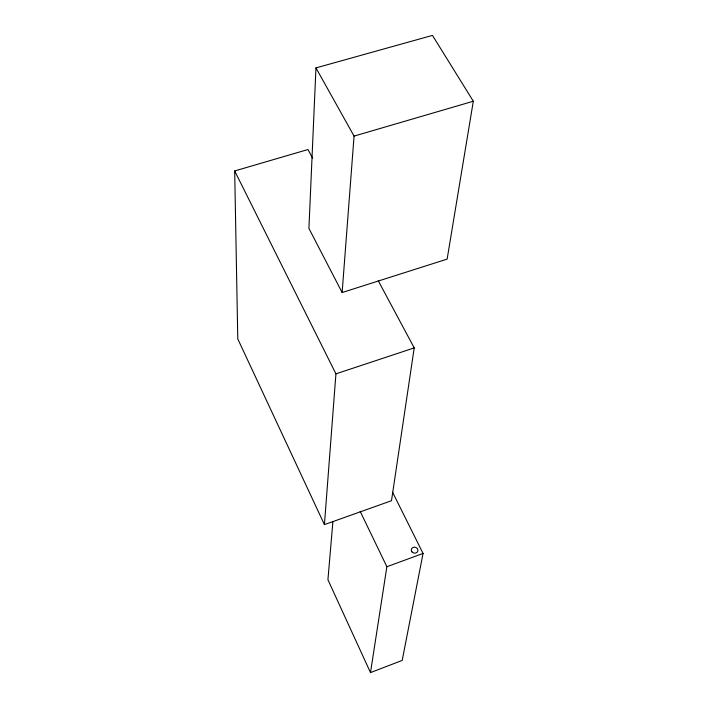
<?xml version="1.0" encoding="UTF-8"?>
<svg xmlns="http://www.w3.org/2000/svg" width="708" height="708" viewBox="0 0 708 708"><rect width="100%" height="100%" fill="white"/><g stroke="black" fill="none" stroke-linecap="round" stroke-linejoin="round"><path stroke-width="1.06" d="M315.954 67.906L308.918 228.427L342.132 292.528L447.129 259.119L473.316 101.235L432.464 35.4L315.954 67.906L354.062 136.104L342.132 292.528M378.284 280.802L414.215 347.894L391.497 500.724L324.423 524.619L335.928 373.851L234.684 170.955L307.989 149.521L312.671 158.273M332.893 521.778L327.928 579.755L370.488 672.6L402.197 660.414L423.057 553.444L392.568 492.219M370.488 672.6L386.878 566.727L360.177 511.371M386.878 566.727L423.057 553.444M335.928 373.851L414.215 347.894M354.062 136.104L473.316 101.235M324.423 524.619L237.782 338.911L234.684 170.955M412.047 551.957A3.345 2.982 12.3 0 0 417.729 551.346A3.345 2.982 12.3 0 0 414.056 547.187A3.345 2.982 12.3 0 0 412.047 551.957"/></g></svg>
